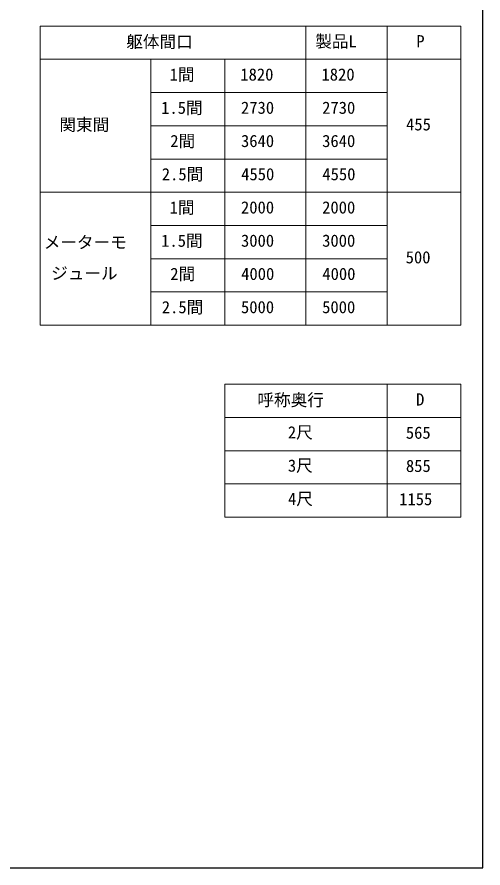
# Model space of a CAD drawing. Units: millimetres, scale not verified. Extents: x -1312 to 1312, y -1957 to 1945.
# Drawn here: x 681 to 1312, y -1957 to -805 of the extents above; entities that cross this region are included whole.
import ezdxf
from ezdxf.enums import TextEntityAlignment as Align

# ---------------------------------------------------------------- set-up
doc = ezdxf.new("R2010")
doc.units = ezdxf.units.MM
doc.header["$LTSCALE"] = 10
doc.layers.add('0-1_TABLE1', color=7, linetype='Continuous', lineweight=18)
doc.layers.add('0-7_YKK_ZWAK', color=7, linetype='Continuous')
doc.styles.add('ＭＳ ゴシック', font='')
doc.styles.get('ＭＳ ゴシック').set_extended_font_data('MS Gothic')

msp = doc.modelspace()

# ---------------------------------------------------------------- linework, layer by layer
at = {"layer": '0-1_TABLE1'}
for p, q in [((712.5, -816.8), (1282.5, -816.8)), ((712.5, -816.8), (712.5, -1221.8)), ((1072.5, -816.8), (1072.5, -1221.8)), ((1182.5, -816.8), (1182.5, -1221.8)), ((1282.5, -816.8), (1282.5, -1221.8)), ((712.5, -861.8), (1282.5, -861.8)), ((862.5, -861.8), (862.5, -1221.8)), ((962.5, -861.8), (962.5, -1221.8)), ((862.5, -906.8), (1182.5, -906.8)), ((862.5, -951.8), (1182.5, -951.8)), ((862.5, -996.8), (1182.5, -996.8)), ((712.5, -1041.8), (1282.5, -1041.8)), ((862.5, -1086.8), (1182.5, -1086.8)), ((862.5, -1131.8), (1182.5, -1131.8)), ((862.5, -1176.8), (1182.5, -1176.8)), ((712.5, -1221.8), (1282.5, -1221.8)), ((962.5, -1301.8), (1282.5, -1301.8)), ((962.5, -1301.8), (962.5, -1481.8)), ((1182.5, -1301.8), (1182.5, -1481.8)), ((1282.5, -1301.8), (1282.5, -1481.8)), ((962.5, -1346.8), (1282.5, -1346.8)), ((962.5, -1391.8), (1282.5, -1391.8)), ((962.5, -1436.8), (1282.5, -1436.8)), ((962.5, -1481.8), (1282.5, -1481.8))]:
    msp.add_line(p, q, dxfattribs=at)
at = {"layer": '0-7_YKK_ZWAK'}
msp.add_lwpolyline([(-1312.5, -1956.8), (1312.5, -1956.8), (1312.5, 1868.2)], dxfattribs=at)

# ---------------------------------------------------------------- texts
at = {"layer": '0-1_TABLE1', "style": 'ＭＳ ゴシック'}
for s, p in [('躯体間口', (829.09, -851.19)), ('製品L', (1085.18, -850.68)), ('P', (1222.14, -850.55)), ('1間', (887.83, -895.61)), ('1820', (983.62, -895.55)), ('1820', (1093.62, -895.55)), ('1.5間', (876.32, -940.61)), ('2730', (984.52, -940.55)), ('2730', (1094.52, -940.55)), ('関東間', (738.47, -963.5)), ('455', (1208.21, -963.05)), ('2間', (888.72, -985.61)), ('3640', (984.52, -985.55)), ('3640', (1094.52, -985.55)), ('2.5間', (877.22, -1030.61)), ('4550', (984.77, -1030.55)), ('4550', (1094.77, -1030.55)), ('1間', (887.83, -1075.61)), ('2000', (984.52, -1075.55)), ('2000', (1094.52, -1075.55)), ('メーターモ', (717.19, -1122.77)), ('1.5間', (876.32, -1120.61)), ('3000', (984.52, -1120.55)), ('3000', (1094.52, -1120.55)), ('500', (1207.7, -1143.05)), ('ジュール', (727.35, -1164.74)), ('2間', (888.72, -1165.61)), ('4000', (984.77, -1165.55)), ('4000', (1094.77, -1165.55)), ('2.5間', (877.22, -1210.61)), ('5000', (984.52, -1210.55)), ('5000', (1094.52, -1210.55)), ('呼称奥行', (1006.79, -1336.25)), ('D', (1221.83, -1335.55)), ('2尺', (1048.08, -1380.1)), ('565', (1207.95, -1380.55)), ('3尺', (1048.08, -1425.1)), ('855', (1208.02, -1425.55)), ('4尺', (1048.34, -1470.1)), ('1155', (1198.88, -1470.55))]:
    msp.add_text(s, height=16.5, dxfattribs=at).set_placement(p, align=Align.BOTTOM_LEFT)

doc.saveas('drawing.dxf')
